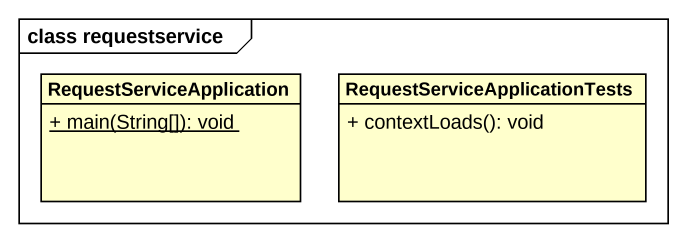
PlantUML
@startuml
mainframe class requestservice
hide circle
hide empty members
skinparam classAttributeIconSize 0
class RequestServiceApplication {
  {static} + main(String[]): void
}
class "RequestServiceApplicationTests" as RequestServiceApplicationTes {
  + contextLoads(): void
}
@enduml
